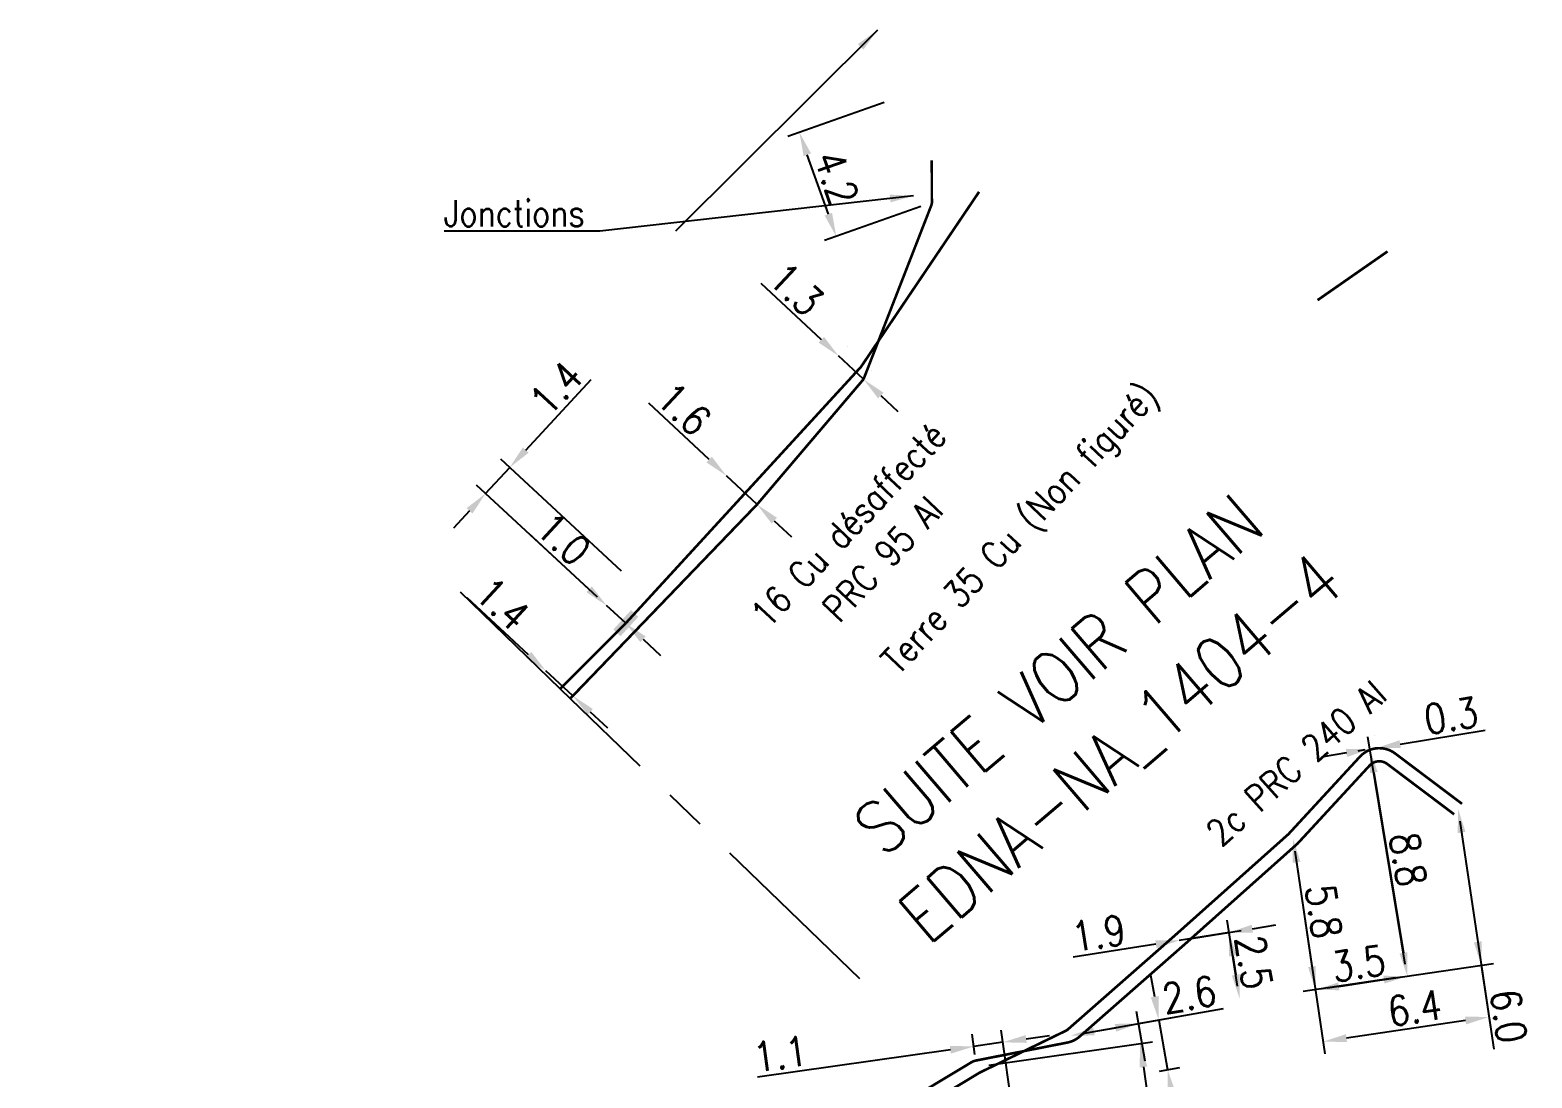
# Model space of a CAD drawing. Header units: millimetres. Extents: x 185000 to 186000, y 128000 to 129009.
# Drawn here: x 185269.8 to 185327, y 128965.1 to 129005 of the extents above; entities that cross this region are included whole.
import ezdxf
from ezdxf.enums import TextEntityAlignment as Align

# ---------------------------------------------------------------- set-up
doc = ezdxf.new("R2010")
doc.units = ezdxf.units.MM
doc.header["$PDMODE"] = 34
doc.linetypes.add('CENTER2', pattern=[28.575, 19.05, -3.175, 3.175, -3.175])
doc.layers.get('0').update_dxf_attribs({"linetype": 'CONTINUOUS'})
doc.layers.get('DEFPOINTS').update_dxf_attribs({"linetype": 'CONTINUOUS'})
for name, color, linetype in [('M_120', 5, 'M_ST_13'), ('M_300', 7, 'CONTINUOUS'), ('M_310', 7, 'M_TERRE'), ('M_908', 252, 'CONTINUOUS'), ('M_930', 7, 'CONTINUOUS')]:
    doc.layers.add(name, color=color, linetype=linetype)
doc.styles.get("Standard").update_dxf_attribs({"font": 'romans.shx', "width": 0.85})
doc.linetypes.add('M_ST_13', pattern='A,5,-0.3,["oo",Standard,S=1.5,R=0,X=0,Y=-0.5],-3', length=8.3)
doc.linetypes.add('M_TERRE', pattern='A,3,-0.6,[1,EnerGIS.shx,S=0.15,R=0,X=0,Y=-0.65],-1.2', length=4.8)
doc.linetypes.add('MT_HS', pattern='A,2,-1,["E",Standard,S=0.85,R=0,X=-0.27,Y=-0.4],-1', length=4)
doc.dimstyles.get("Standard").update_dxf_attribs({"dimtxt": 1.5, "dimasz": 1.2, "dimexe": 0.625, "dimexo": 0.625, "dimgap": 0.25, "dimtad": 1, "dimdec": 1, "dimzin": 0, "dimdsep": 46, "dimtxsty": 'Standard', "dimcen": -0.5, "dimadec": 0, "dimazin": 0, "dimtfac": 1, "dimtdec": 1, "dimtmove": 0, "dimatfit": 3, "dimfxl": 0, "dimtolj": 1, "dimtzin": 0, "dimarcsym": 0})

# ---------------------------------------------------------------- blocks, each defined once
blk = doc.blocks.new('*D163')
at = {"layer": 'DEFPOINTS', "color": 0, "linetype": 'Continuous', "transparency": 16777216}
for p in [(185288.109, 128988.305), (185292.711, 128984.044), (185291.794, 128983.053)]:
    blk.add_point(p, dxfattribs=at)
at = {"layer": 'M_908', "color": 0, "linetype": 'Continuous', "lineweight": -2, "transparency": 16777216}
for p, q in [((185288.72, 128988.966), (185291.207, 128991.651)), ((185292.367, 128984.363), (185287.765, 128988.624)), ((185287.192, 128987.314), (185288.109, 128988.305)), ((185291.45, 128983.372), (185286.848, 128987.633)), ((185286.58, 128986.654), (185285.969, 128985.994))]:
    blk.add_line(p, q, dxfattribs=at)
at = {"layer": 'M_908', "color": 0, "linetype": 'Continuous', "transparency": 16777216}
for points in [[(185288.61, 128989.067), (185288.83, 128988.864), (185288.109, 128988.305)], [(185286.47, 128986.756), (185286.69, 128986.552), (185287.192, 128987.314)]]:
    blk.add_solid(points, dxfattribs=at)
at = {"layer": 'M_908', "color": 0, "linetype": 'Continuous', "transparency": 16777216, "insert": (185289.88, 128991.322), "char_height": 1.125, "attachment_point": 5, "rotation": 47.2053}
blk.add_mtext('\\A1;1.4', dxfattribs=at)
blk = doc.blocks.new('*D164')
at = {"layer": 'DEFPOINTS', "color": 0, "linetype": 'Continuous', "transparency": 16777216}
for p in [(185291.794, 128983.053), (185291.794, 128983.053), (185292.528, 128982.374)]:
    blk.add_point(p, dxfattribs=at)
at = {"layer": 'M_908', "color": 0, "linetype": 'Continuous', "lineweight": -2, "transparency": 16777216}
for p, q in [((185291.134, 128983.665), (185288.828, 128985.799)), ((185292.528, 128982.374), (185291.794, 128983.053)), ((185293.188, 128981.763), (185293.849, 128981.151))]:
    blk.add_line(p, q, dxfattribs=at)
at = {"layer": 'M_908', "color": 0, "linetype": 'Continuous', "transparency": 16777216}
for points in [[(185291.236, 128983.775), (185291.032, 128983.555), (185291.794, 128983.053)], [(185293.29, 128981.873), (185293.086, 128981.653), (185292.528, 128982.374)]]:
    blk.add_solid(points, dxfattribs=at)
at = {"layer": 'M_908', "color": 0, "linetype": 'Continuous', "transparency": 16777216, "insert": (185290.16, 128985.588), "char_height": 1.125, "attachment_point": 5, "rotation": 317.2053}
blk.add_mtext('\\A1;1.0', dxfattribs=at)
blk = doc.blocks.new('M_300_03')
at = {"color": 0, "linetype": 'Continuous'}
blk.add_solid([(-0.5, 0.188), (-0.5, -0.188), (0.5, 0.188), (0.5, -0.188)], dxfattribs=at)
at = {"color": 0, "linetype": 'Continuous', "width": 0.75, "flags": 3}
for tag, p in [('DEF_LEG', (0, -5)), ('DEF_COUP', (0.048, -6.97)), ('DEF_TYPE', (0, -9))]:
    blk.add_attdef(tag, text='', height=1.2, dxfattribs=at).set_placement(p, align=Align.MIDDLE)
blk = doc.blocks.new('*D165')
at = {"layer": 'DEFPOINTS', "color": 0, "linetype": 'Continuous', "transparency": 16777216}
for p in [(185300.636, 128992.55), (185300.636, 128992.55), (185301.585, 128991.661)]:
    blk.add_point(p, dxfattribs=at)
at = {"layer": 'M_120', "color": 0, "linetype": 'Continuous', "lineweight": -2, "transparency": 16777216}
for p, q in [((185299.98, 128993.165), (185297.687, 128995.313)), ((185301.585, 128991.661), (185300.636, 128992.55)), ((185300.957, 128992.892), (185300.957, 128992.892)), ((185301.905, 128992.003), (185301.905, 128992.003)), ((185302.242, 128991.045), (185302.898, 128990.43))]:
    blk.add_line(p, q, dxfattribs=at)
at = {"layer": 'M_120', "color": 0, "linetype": 'Continuous', "transparency": 16777216}
for points in [[(185300.082, 128993.274), (185299.877, 128993.056), (185300.636, 128992.55)], [(185302.344, 128991.155), (185302.139, 128990.936), (185301.585, 128991.661)]]:
    blk.add_solid(points, dxfattribs=at)
at = {"layer": 'M_120', "color": 0, "linetype": 'Continuous', "transparency": 16777216, "insert": (185299.018, 128995.094), "char_height": 1.125, "attachment_point": 5, "rotation": 316.8612}
blk.add_mtext('\\A1;1.3', dxfattribs=at)
blk = doc.blocks.new('*D166')
at = {"layer": 'DEFPOINTS', "color": 0, "linetype": 'Continuous', "transparency": 16777216}
for p in [(185296.362, 128987.989), (185296.362, 128987.989), (185297.53, 128986.895)]:
    blk.add_point(p, dxfattribs=at)
at = {"layer": 'M_120', "color": 0, "linetype": 'Continuous', "lineweight": -2, "transparency": 16777216}
for p, q in [((185295.706, 128988.604), (185293.413, 128990.752)), ((185297.53, 128986.895), (185296.362, 128987.989)), ((185298.187, 128986.279), (185298.843, 128985.664))]:
    blk.add_line(p, q, dxfattribs=at)
at = {"layer": 'M_120', "color": 0, "linetype": 'Continuous', "transparency": 16777216}
for points in [[(185295.808, 128988.713), (185295.603, 128988.495), (185296.362, 128987.989)], [(185298.289, 128986.389), (185298.084, 128986.17), (185297.53, 128986.895)]]:
    blk.add_solid(points, dxfattribs=at)
at = {"layer": 'M_120', "color": 0, "linetype": 'Continuous', "transparency": 16777216, "insert": (185294.744, 128990.533), "char_height": 1.125, "attachment_point": 5, "rotation": 316.8612}
blk.add_mtext('\\A1;1.6', dxfattribs=at)
blk = doc.blocks.new('*D167')
at = {"layer": 'DEFPOINTS', "color": 0, "linetype": 'Continuous', "transparency": 16777216}
for p in [(185289.488, 128980.562), (185289.488, 128980.562), (185290.515, 128979.611)]:
    blk.add_point(p, dxfattribs=at)
at = {"layer": 'M_120', "color": 0, "linetype": 'Continuous', "lineweight": -2, "transparency": 16777216}
for p, q in [((185288.827, 128981.174), (185286.489, 128983.339)), ((185290.515, 128979.611), (185289.488, 128980.562)), ((185291.176, 128979), (185291.836, 128978.389))]:
    blk.add_line(p, q, dxfattribs=at)
at = {"layer": 'M_120', "color": 0, "linetype": 'Continuous', "transparency": 16777216}
for points in [[(185288.929, 128981.284), (185288.726, 128981.064), (185289.488, 128980.562)], [(185291.278, 128979.11), (185291.074, 128978.89), (185290.515, 128979.611)]]:
    blk.add_solid(points, dxfattribs=at)
at = {"layer": 'M_120', "color": 0, "linetype": 'Continuous', "transparency": 16777216, "insert": (185287.837, 128983.113), "char_height": 1.125, "attachment_point": 5, "rotation": 317.2053}
blk.add_mtext('\\A1;1.4', dxfattribs=at)
blk = doc.blocks.new('*D168')
at = {"layer": 'DEFPOINTS', "color": 0, "linetype": 'Continuous', "transparency": 16777216}
for p in [(185302.81, 129002.354), (185299.145, 129001.057), (185304.211, 128998.394)]:
    blk.add_point(p, dxfattribs=at)
at = {"layer": 'M_120', "color": 0, "linetype": 'Continuous', "lineweight": -2, "transparency": 16777216}
for p, q in [((185302.368, 129002.197), (185298.703, 129000.901)), ((185300.246, 128997.946), (185299.445, 129000.209)), ((185303.769, 128998.238), (185300.104, 128996.942))]:
    blk.add_line(p, q, dxfattribs=at)
at = {"layer": 'M_120', "color": 0, "linetype": 'Continuous', "transparency": 16777216}
for points in [[(185299.587, 129000.259), (185299.304, 129000.159), (185299.145, 129001.057)], [(185300.387, 128997.996), (185300.104, 128997.896), (185300.546, 128997.098)]]:
    blk.add_solid(points, dxfattribs=at)
at = {"layer": 'M_120', "color": 0, "linetype": 'Continuous', "transparency": 16777216, "insert": (185300.553, 128999.328), "char_height": 1.125, "attachment_point": 5, "rotation": 289.478}
blk.add_mtext('\\A1;4.2', dxfattribs=at)
blk = doc.blocks.new('*D355')
at = {"layer": 'DEFPOINTS', "color": 0, "linetype": 'Continuous', "transparency": 16777216}
for p in [(185306.89, 128966.423), (185305.894, 128965.49), (185308.269, 128956.726)]:
    blk.add_point(p, dxfattribs=at)
at = {"layer": 'M_120', "color": 0, "linetype": 'Continuous', "lineweight": -2, "transparency": 16777216}
for p, q in [((185305.828, 128965.954), (185305.718, 128966.729)), ((185308.203, 128957.19), (185306.824, 128966.887)), ((185307.781, 128966.549), (185308.672, 128966.676)), ((185304.893, 128966.138), (185297.55, 128965.094)), ((185306.89, 128966.423), (185305.784, 128966.265))]:
    blk.add_line(p, q, dxfattribs=at)
at = {"layer": 'M_120', "color": 0, "linetype": 'Continuous', "transparency": 16777216}
for points in [[(185307.76, 128966.698), (185307.802, 128966.401), (185306.89, 128966.423)], [(185304.872, 128966.287), (185304.914, 128965.99), (185305.784, 128966.265)]]:
    blk.add_solid(points, dxfattribs=at)
at = {"layer": 'M_120', "color": 0, "linetype": 'Continuous', "transparency": 16777216, "insert": (185298.419, 128965.975), "char_height": 1.125, "attachment_point": 5, "rotation": 8.0948}
blk.add_mtext('\\A1;1.1', dxfattribs=at)
blk = doc.blocks.new('*D356')
at = {"layer": 'DEFPOINTS', "color": 0, "linetype": 'Continuous', "transparency": 16777216}
for p in [(185305.894, 128965.49), (185313.392, 128957.455), (185308.269, 128956.726)]:
    blk.add_point(p, dxfattribs=at)
at = {"layer": 'M_120', "color": 0, "linetype": 'Continuous', "lineweight": -2, "transparency": 16777216}
for p, q in [((185306.358, 128965.556), (185312.587, 128966.442)), ((185312.25, 128965.485), (185313.265, 128958.346)), ((185308.733, 128956.792), (185313.856, 128957.521))]:
    blk.add_line(p, q, dxfattribs=at)
at = {"layer": 'M_120', "color": 0, "linetype": 'Continuous', "transparency": 16777216}
for points in [[(185312.398, 128965.506), (185312.101, 128965.463), (185312.123, 128966.376)], [(185313.413, 128958.367), (185313.116, 128958.325), (185313.392, 128957.455)]]:
    blk.add_solid(points, dxfattribs=at)
at = {"layer": 'M_120', "color": 0, "linetype": 'Continuous', "transparency": 16777216, "insert": (185313.864, 128959.462), "char_height": 1.125, "attachment_point": 5, "rotation": 278.0948}
blk.add_mtext('\\A1;9.0', dxfattribs=at)
blk = doc.blocks.new('*D365')
at = {"layer": 'DEFPOINTS', "color": 0, "linetype": 'Continuous', "transparency": 16777216}
for p in [(185309.477, 128966.675), (185312.401, 128965.242), (185313.168, 128965.378)]:
    blk.add_point(p, dxfattribs=at)
at = {"layer": 'M_120', "color": 0, "linetype": 'Continuous', "lineweight": -2, "transparency": 16777216}
for p, q in [((185312.676, 128968.156), (185312.518, 128969.042)), ((185309.939, 128966.757), (185313.294, 128967.352)), ((185312.833, 128967.27), (185313.168, 128965.378)), ((185312.862, 128965.324), (185313.63, 128965.46)), ((185313.326, 128964.492), (185313.898, 128961.267))]:
    blk.add_line(p, q, dxfattribs=at)
at = {"layer": 'M_120', "color": 0, "linetype": 'Continuous', "transparency": 16777216}
for points in [[(185312.823, 128968.182), (185312.528, 128968.13), (185312.833, 128967.27)], [(185313.473, 128964.518), (185313.178, 128964.466), (185313.168, 128965.378)]]:
    blk.add_solid(points, dxfattribs=at)
at = {"layer": 'M_120', "color": 0, "linetype": 'Continuous', "transparency": 16777216, "insert": (185314.444, 128962.479), "char_height": 1.125, "attachment_point": 5, "rotation": 280.0591}
blk.add_mtext('\\A1;1.9', dxfattribs=at)
blk = doc.blocks.new('*D366')
at = {"layer": 'DEFPOINTS', "color": 0, "linetype": 'Continuous', "transparency": 16777216}
for p in [(185309.477, 128966.675), (185312.065, 128967.134), (185312.401, 128965.242)]:
    blk.add_point(p, dxfattribs=at)
at = {"layer": 'M_120', "color": 0, "linetype": 'Continuous', "lineweight": -2, "transparency": 16777216}
for p, q in [((185312.319, 128965.703), (185311.983, 128967.595)), ((185312.065, 128967.134), (185315.293, 128967.706)), ((185310.363, 128966.832), (185311.179, 128966.977))]:
    blk.add_line(p, q, dxfattribs=at)
at = {"layer": 'M_120', "color": 0, "linetype": 'Continuous', "transparency": 16777216}
for points in [[(185310.337, 128966.98), (185310.39, 128966.684), (185309.477, 128966.675)], [(185311.153, 128967.124), (185311.205, 128966.829), (185312.065, 128967.134)]]:
    blk.add_solid(points, dxfattribs=at)
at = {"layer": 'M_120', "color": 0, "linetype": 'Continuous', "transparency": 16777216, "insert": (185313.991, 128968.237), "char_height": 1.125, "attachment_point": 5, "rotation": 10.0591}
blk.add_mtext('\\A1;2.6', dxfattribs=at)
blk = doc.blocks.new('*D367')
at = {"layer": 'DEFPOINTS', "color": 0, "linetype": 'Continuous', "transparency": 16777216}
for p in [(185313.611, 128970.302), (185315.907, 128968.098), (185315.907, 128968.098)]:
    blk.add_point(p, dxfattribs=at)
at = {"layer": 'M_120', "color": 0, "linetype": 'Continuous', "lineweight": -2, "transparency": 16777216}
for p, q in [((185314.074, 128970.376), (185315.971, 128970.679)), ((185315.649, 128969.716), (185315.766, 128968.987))]:
    blk.add_line(p, q, dxfattribs=at)
at = {"layer": 'M_120', "color": 0, "linetype": 'Continuous', "transparency": 16777216}
for points in [[(185315.798, 128969.74), (185315.501, 128969.692), (185315.508, 128970.605)], [(185315.914, 128969.011), (185315.618, 128968.963), (185315.907, 128968.098)]]:
    blk.add_solid(points, dxfattribs=at)
at = {"layer": 'M_120', "color": 0, "linetype": 'Continuous', "transparency": 16777216, "insert": (185316.448, 128969.47), "char_height": 1.125, "attachment_point": 5, "rotation": 279.0587}
blk.add_mtext('\\A1;2.5', dxfattribs=at)
blk = doc.blocks.new('*D368')
at = {"layer": 'DEFPOINTS', "color": 0, "linetype": 'Continuous', "transparency": 16777216}
for p in [(185313.611, 128970.302), (185313.611, 128970.302), (185315.907, 128968.098)]:
    blk.add_point(p, dxfattribs=at)
at = {"layer": 'M_120', "color": 0, "linetype": 'Continuous', "lineweight": -2, "transparency": 16777216}
for p, q in [((185315.834, 128968.561), (185315.434, 128971.068)), ((185316.396, 128970.747), (185317.285, 128970.888)), ((185312.722, 128970.161), (185309.574, 128969.659)), ((185315.508, 128970.605), (185313.611, 128970.302)), ((185313.685, 128969.84), (185313.685, 128969.84))]:
    blk.add_line(p, q, dxfattribs=at)
at = {"layer": 'M_120', "color": 0, "linetype": 'Continuous', "transparency": 16777216}
for points in [[(185316.373, 128970.895), (185316.42, 128970.598), (185315.508, 128970.605)], [(185312.698, 128970.309), (185312.746, 128970.013), (185313.611, 128970.302)]]:
    blk.add_solid(points, dxfattribs=at)
at = {"layer": 'M_120', "color": 0, "linetype": 'Continuous', "transparency": 16777216, "insert": (185310.541, 128970.572), "char_height": 1.125, "attachment_point": 5, "rotation": 9.0587}
blk.add_mtext('\\A1;1.9', dxfattribs=at)
blk = doc.blocks.new('*D369')
at = {"layer": 'DEFPOINTS', "color": 0, "linetype": 'Continuous', "transparency": 16777216}
for p in [(185317.946, 128974.168), (185322.299, 128968.94), (185322.299, 128968.94)]:
    blk.add_point(p, dxfattribs=at)
at = {"layer": 'M_120', "color": 0, "linetype": 'Continuous', "lineweight": -2, "transparency": 16777216}
for p, q in [((185318.014, 128973.704), (185318.866, 128967.957)), ((185319.688, 128968.553), (185321.408, 128968.808))]:
    blk.add_line(p, q, dxfattribs=at)
at = {"layer": 'M_120', "color": 0, "linetype": 'Continuous', "transparency": 16777216}
for points in [[(185321.386, 128968.956), (185321.43, 128968.659), (185322.299, 128968.94)], [(185319.666, 128968.701), (185319.71, 128968.404), (185318.797, 128968.421)]]:
    blk.add_solid(points, dxfattribs=at)
at = {"layer": 'M_120', "color": 0, "linetype": 'Continuous', "transparency": 16777216, "insert": (185320.438, 128969.422), "char_height": 1.125, "attachment_point": 5, "rotation": 8.43}
blk.add_mtext('\\A1;3.5', dxfattribs=at)
blk = doc.blocks.new('*D370')
at = {"layer": 'DEFPOINTS', "color": 0, "linetype": 'Continuous', "transparency": 16777216}
for p in [(185321.139, 128977.627), (185322.299, 128968.94), (185322.299, 128968.94)]:
    blk.add_point(p, dxfattribs=at)
at = {"layer": 'M_120', "color": 0, "linetype": 'Continuous', "lineweight": -2, "transparency": 16777216}
for p, q in [((185320.677, 128977.551), (185320.41, 128977.507)), ((185321.019, 128976.695), (185322.152, 128969.828))]:
    blk.add_line(p, q, dxfattribs=at)
at = {"layer": 'M_120', "color": 0, "linetype": 'Continuous', "transparency": 16777216}
for points in [[(185321.167, 128976.719), (185320.871, 128976.67), (185320.873, 128977.583)], [(185322.3, 128969.852), (185322.004, 128969.803), (185322.299, 128968.94)]]:
    blk.add_solid(points, dxfattribs=at)
at = {"layer": 'M_120', "color": 0, "linetype": 'Continuous', "transparency": 16777216, "insert": (185322.326, 128973.383), "char_height": 1.125, "attachment_point": 5, "rotation": 279.3686}
blk.add_mtext('\\A1;8.8', dxfattribs=at)
blk = doc.blocks.new('*D371')
at = {"layer": 'DEFPOINTS', "color": 0, "linetype": 'Continuous', "transparency": 16777216}
for p in [(185317.946, 128974.168), (185322.299, 128968.94), (185318.797, 128968.421)]:
    blk.add_point(p, dxfattribs=at)
at = {"layer": 'M_120', "color": 0, "linetype": 'Continuous', "lineweight": -2, "transparency": 16777216}
for p, q in [((185318.078, 128973.278), (185318.665, 128969.311)), ((185321.835, 128968.871), (185318.334, 128968.352))]:
    blk.add_line(p, q, dxfattribs=at)
at = {"layer": 'M_120', "color": 0, "linetype": 'Continuous', "transparency": 16777216}
for points in [[(185318.226, 128973.3), (185317.929, 128973.256), (185317.946, 128974.168)], [(185318.814, 128969.333), (185318.517, 128969.289), (185318.797, 128968.421)]]:
    blk.add_solid(points, dxfattribs=at)
at = {"layer": 'M_120', "color": 0, "linetype": 'Continuous', "transparency": 16777216, "insert": (185319.113, 128971.404), "char_height": 1.125, "attachment_point": 5, "rotation": 278.43}
blk.add_mtext('\\A1;5.8', dxfattribs=at)
blk = doc.blocks.new('*D372')
at = {"layer": 'DEFPOINTS', "color": 0, "linetype": 'Continuous', "transparency": 16777216}
for p in [(185320.873, 128977.583), (185321.139, 128977.627), (185322.299, 128968.94)]:
    blk.add_point(p, dxfattribs=at)
at = {"layer": 'M_120', "color": 0, "linetype": 'Continuous', "lineweight": -2, "transparency": 16777216}
for p, q in [((185321.063, 128978.089), (185321.063, 128978.089)), ((185322.027, 128977.773), (185325.262, 128978.307)), ((185322.222, 128969.402), (185320.796, 128978.045)), ((185320.873, 128977.583), (185321.139, 128977.627)), ((185319.985, 128977.436), (185319.097, 128977.29))]:
    blk.add_line(p, q, dxfattribs=at)
at = {"layer": 'M_120', "color": 0, "linetype": 'Continuous', "transparency": 16777216}
for points in [[(185319.96, 128977.584), (185320.009, 128977.288), (185320.873, 128977.583)], [(185322.003, 128977.921), (185322.052, 128977.625), (185321.139, 128977.627)]]:
    blk.add_solid(points, dxfattribs=at)
at = {"layer": 'M_120', "color": 0, "linetype": 'Continuous', "transparency": 16777216, "insert": (185323.967, 128978.854), "char_height": 1.125, "attachment_point": 5, "rotation": 9.3686}
blk.add_mtext('\\A1;0.3', dxfattribs=at)
blk = doc.blocks.new('*D373')
at = {"layer": 'DEFPOINTS', "color": 0, "linetype": 'Continuous', "transparency": 16777216}
for p in [(185324.234, 128975.3), (185318.797, 128968.421), (185319.09, 128966.449)]:
    blk.add_point(p, dxfattribs=at)
at = {"layer": 'M_120', "color": 0, "linetype": 'Continuous', "lineweight": -2, "transparency": 16777216}
for p, q in [((185324.303, 128974.836), (185325.476, 128966.921)), ((185318.866, 128967.957), (185319.158, 128965.985)), ((185324.517, 128967.253), (185319.98, 128966.581))]:
    blk.add_line(p, q, dxfattribs=at)
at = {"layer": 'M_120', "color": 0, "linetype": 'Continuous', "transparency": 16777216}
for points in [[(185324.495, 128967.402), (185324.539, 128967.105), (185325.407, 128967.385)], [(185319.958, 128966.729), (185320.002, 128966.432), (185319.09, 128966.449)]]:
    blk.add_solid(points, dxfattribs=at)
at = {"layer": 'M_120', "color": 0, "linetype": 'Continuous', "transparency": 16777216, "insert": (185322.58, 128967.724), "char_height": 1.125, "attachment_point": 5, "rotation": 8.43}
blk.add_mtext('\\A1;6.4', dxfattribs=at)
blk = doc.blocks.new('*D374')
at = {"layer": 'DEFPOINTS', "color": 0, "linetype": 'Continuous', "transparency": 16777216}
for p in [(185324.234, 128975.3), (185325.115, 128969.357), (185318.797, 128968.421)]:
    blk.add_point(p, dxfattribs=at)
at = {"layer": 'M_120', "color": 0, "linetype": 'Continuous', "lineweight": -2, "transparency": 16777216}
for p, q in [((185324.366, 128974.41), (185324.983, 128970.247)), ((185319.261, 128968.49), (185325.579, 128969.426)), ((185325.115, 128969.357), (185325.589, 128966.159))]:
    blk.add_line(p, q, dxfattribs=at)
at = {"layer": 'M_120', "color": 0, "linetype": 'Continuous', "transparency": 16777216}
for points in [[(185324.515, 128974.432), (185324.218, 128974.388), (185324.234, 128975.3)], [(185325.131, 128970.269), (185324.835, 128970.225), (185325.115, 128969.357)]]:
    blk.add_solid(points, dxfattribs=at)
at = {"layer": 'M_120', "color": 0, "linetype": 'Continuous', "transparency": 16777216, "insert": (185326.16, 128967.423), "char_height": 1.125, "attachment_point": 5, "rotation": 278.43}
blk.add_mtext('\\A1;6.0', dxfattribs=at)

msp = doc.modelspace()

# ---------------------------------------------------------------- linework, layer by layer
at = {"layer": 'M_120', "const_width": 0.1}
for points in [[(185304.186, 128999.996), (185304.188, 128998.53, -0.135805), (185304.161, 128998.265), (185301.615, 128991.739, -0.083472), (185301.53, 128991.597), (185297.53, 128986.895), (185290.515, 128979.611), (185290.416, 128979.509)], [(185302.575, 128941.856), (185301.313, 128941.779, -0.273753), (185300.859, 128942.011), (185296.424, 128949.037, -0.065193), (185296.369, 128949.155), (185295.074, 128953.304, -0.242234), (185295.153, 128953.754), (185297.691, 128957.108, -0.046862), (185297.754, 128957.177), (185299.838, 128959.063, 0.147371), (185300.136, 128959.557), (185300.777, 128962.068, -0.208336), (185301.022, 128962.383), (185303.077, 128963.504), (185306.014, 128965.27), (185309.277, 128966.855, 0.067103), (185309.388, 128966.929), (185313.446, 128970.49), (185317.77, 128974.346), (185320.496, 128977.298, -0.384985), (185321.832, 128977.419), (185324.384, 128975.5)], [(185324.084, 128975.1), (185321.531, 128977.02, 0.384985), (185320.863, 128976.959), (185318.121, 128973.989), (185313.777, 128970.116), (185309.819, 128966.642, -0.132338), (185309.352, 128966.413), (185305.861, 128965.727, 0.087051), (185305.7, 128965.665), (185302.887, 128963.973, 0.087237), (185302.756, 128963.86), (185301.235, 128961.983), (185299.666, 128959.605, -0.063031), (185299.584, 128959.509), (185297.384, 128957.516, 0.046752), (185297.321, 128957.447), (185294.543, 128953.778, -0.161425), (185294.284, 128953.6), (185283.114, 128950.355, -0.230895), (185282.682, 128950.43), (185281.116, 128951.559), (185279.019, 128952.944), (185267.926, 128960.822, 0.035738)]]:
    msp.add_lwpolyline(points, format="xyb", dxfattribs=at)
at = {"layer": 'M_908', "linetype": 'MT_HS', "const_width": 0.1, "flags": 128}
msp.add_lwpolyline([(185305.986, 128998.796), (185305.986, 128998.796, -0.25194), (185305.986, 128998.796), (185301.489, 128992.134), (185292.531, 128982.377, 0.003827), (185292.525, 128982.371), (185290.034, 128979.879)], format="xyb", dxfattribs=at)
msp.add_lwpolyline([(185318.88, 128994.674), (185321.543, 128996.527)], dxfattribs=at)
at = {"layer": 'M_930', "linetype": 'CENTER2', "ltscale": 0.5, "flags": 128}
msp.add_lwpolyline([(185286.22, 128983.571), (185290.035, 128979.88), (185290.416, 128979.509), (185301.427, 128968.85)], dxfattribs=at)

# ---------------------------------------------------------------- block references
at = {"layer": 'M_300', "rotation": 47.44455266360711}
msp.add_blockref('M_300_03', (185292.531, 128982.377), dxfattribs=at)

# ---------------------------------------------------------------- texts
at = {"layer": 'M_120', "width": 0.85}
msp.add_text('PRC 95 Al', height=1, rotation=46.6973, dxfattribs=at).set_placement((185302.312, 128984.829), align=Align.MIDDLE)
at = {"layer": 'M_120', "linetype": 'Continuous', "width": 0.85}
msp.add_text('2c PRC 240 Al', height=1, rotation=41.7227, dxfattribs=at).set_placement((185318.066, 128977.054), align=Align.MIDDLE)
at = {"layer": 'M_300', "insert": (185285.609, 128997.483), "char_height": 1, "attachment_point": 7}
msp.add_mtext('Jonctions', dxfattribs=at)
at = {"layer": 'M_310', "width": 0.85}
msp.add_text('Terre 35 Cu (Non figuré)', height=1, rotation=46.6973, dxfattribs=at).set_placement((185307.584, 128985.964), align=Align.MIDDLE)
at = {"layer": 'M_908', "width": 0.85}
msp.add_text('16 Cu désaffecté', height=1, rotation=46.6973, dxfattribs=at).set_placement((185301.013, 128986.127), align=Align.MIDDLE)
at = {"layer": 'M_930', "width": 0.85}
for s, p in [('SUITE VOIR PLAN', (185309.659, 128979.66)), ('EDNA-NA_1404-4', (185312.022, 128976.89))]:
    msp.add_text(s, height=2, rotation=40.4754, dxfattribs=at).set_placement(p, align=Align.CENTER)

# ---------------------------------------------------------------- dimensions: what is measured, and where the dimension line sits
at = {"layer": 'M_120', "linetype": 'Continuous'}
for base, p1, p2, angle, picture, middle in [((185299.145, 129001.057), (185304.211, 128998.394), (185302.81, 129002.354), 289.478, '*D168', (185299.846, 128999.078)), ((185300.636, 128992.55), (185301.585, 128991.661), (185300.636, 128992.55), 316.8612, '*D165', (185298.505, 128994.547)), ((185296.362, 128987.989), (185297.53, 128986.895), (185296.362, 128987.989), 316.8612, '*D166', (185294.231, 128989.986)), ((185289.488, 128980.562), (185290.515, 128979.611), (185289.488, 128980.562), 317.2053, '*D167', (185287.328, 128982.562)), ((185320.873, 128977.583), (185321.139, 128977.627), (185322.299, 128968.94), 9.3686, '*D372', (185324.089, 128978.114)), ((185322.299, 128968.94), (185321.139, 128977.627), (185322.299, 128968.94), 99.3686, '*D370', (185321.586, 128973.261)), ((185319.09, 128966.449), (185324.234, 128975.3), (185318.797, 128968.421), 8.43, '*D373', (185322.69, 128966.982)), ((185325.115, 128969.357), (185324.234, 128975.3), (185318.797, 128968.421), 98.43, '*D374', (185325.418, 128967.313)), ((185318.797, 128968.421), (185317.946, 128974.168), (185322.299, 128968.94), 98.43, '*D371', (185318.372, 128971.294)), ((185322.299, 128968.94), (185317.946, 128974.168), (185322.299, 128968.94), 188.43, '*D369', (185320.548, 128968.68)), ((185313.611, 128970.302), (185315.907, 128968.098), (185313.611, 128970.302), 9.0587, '*D368', (185310.659, 128969.832)), ((185315.907, 128968.098), (185313.611, 128970.302), (185315.907, 128968.098), 99.0587, '*D367', (185315.708, 128969.352)), ((185312.065, 128967.134), (185309.477, 128966.675), (185312.401, 128965.242), 190.0591, '*D366', (185314.122, 128967.499)), ((185313.168, 128965.378), (185309.477, 128966.675), (185312.401, 128965.242), 100.0591, '*D365', (185313.706, 128962.348)), ((185306.89, 128966.423), (185305.894, 128965.49), (185308.269, 128956.726), 188.0948, '*D355', (185298.525, 128965.233)), ((185313.392, 128957.455), (185305.894, 128965.49), (185308.269, 128956.726), 98.0948, '*D356', (185313.121, 128959.356))]:
    dim = msp.add_linear_dim(base=base, p1=p1, p2=p2, angle=angle, dimstyle='Standard', override={"dimscale": 0.75}, dxfattribs=at)
    dim.commit()
    dim.dimension.update_dxf_attribs({"geometry": picture, "text_midpoint": middle, "dimtype": 160})
at = {"layer": 'M_908', "linetype": 'Continuous'}
for base, p1, p2, angle, picture, middle in [((185288.109, 128988.305), (185291.794, 128983.053), (185292.711, 128984.044), 227.2053, '*D163', (185290.43, 128990.812)), ((185291.794, 128983.053), (185292.528, 128982.374), (185291.794, 128983.053), 317.2053, '*D164', (185289.651, 128985.038))]:
    dim = msp.add_linear_dim(base=base, p1=p1, p2=p2, angle=angle, dimstyle='Standard', override={"dimscale": 0.75}, dxfattribs=at)
    dim.commit()
    dim.dimension.update_dxf_attribs({"geometry": picture, "text_midpoint": middle, "dimtype": 160})

# ---------------------------------------------------------------- leaders
at = {"layer": 'M_300'}
msp.add_leader([(185302.117, 129004.955), (185294.418, 128997.295)], dimstyle='Standard', override={"dimscale": 0.75, "dimgap": 0.25, "dimtad": 0}, dxfattribs=at)
at = {"layer": 'M_300', "annotation_type": 0, "has_hookline": 1, "hookline_direction": 1, "text_width": 5.748}
msp.add_leader([(185303.493, 128998.645), (185291.544, 128997.295)], dimstyle='Standard', override={"dimscale": 0.75}, dxfattribs=at)

doc.saveas('drawing.dxf')
